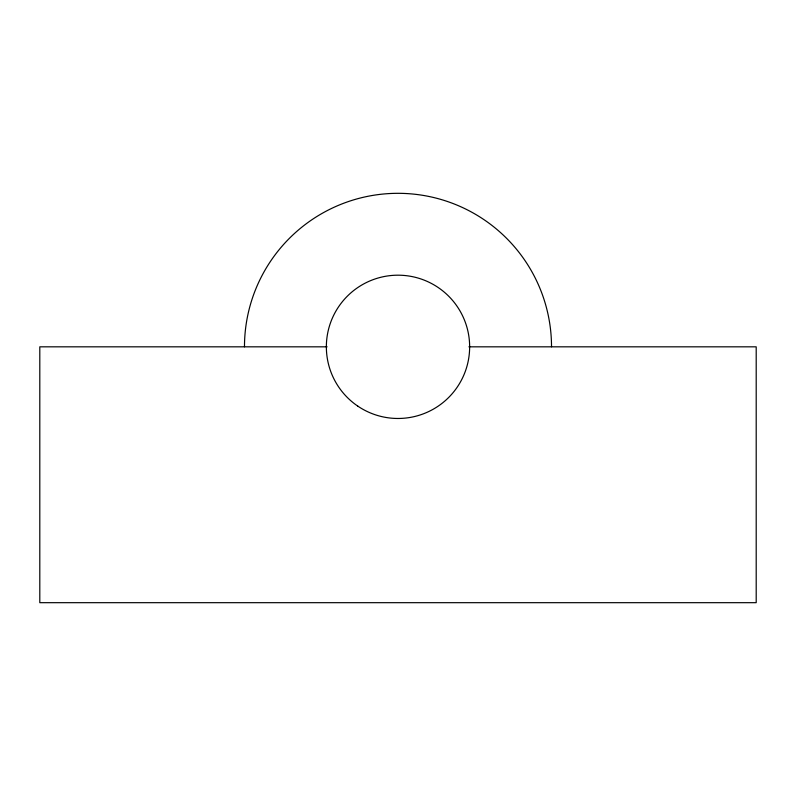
<?xml version="1.0" encoding="UTF-8"?>
<svg xmlns="http://www.w3.org/2000/svg" width="796" height="796" viewBox="0 0 796 796"><rect width="100%" height="100%" fill="white"/><g stroke="black" fill="none" stroke-linecap="round" stroke-linejoin="round"><path stroke-width="1.19" d="M327.106 346.827L39.8 346.827L39.8 602.681L756.2 602.681L756.2 346.827L468.894 346.827M244.481 346.827A153.519 153.519 0 0 1 398 193.319A153.519 153.519 0 0 1 551.519 346.827M357.842 406.159A71.64 71.64 0 0 0 469.461 351.941A71.64 71.64 0 0 0 366.697 282.391A71.64 71.64 0 0 0 357.842 406.159"/></g></svg>
